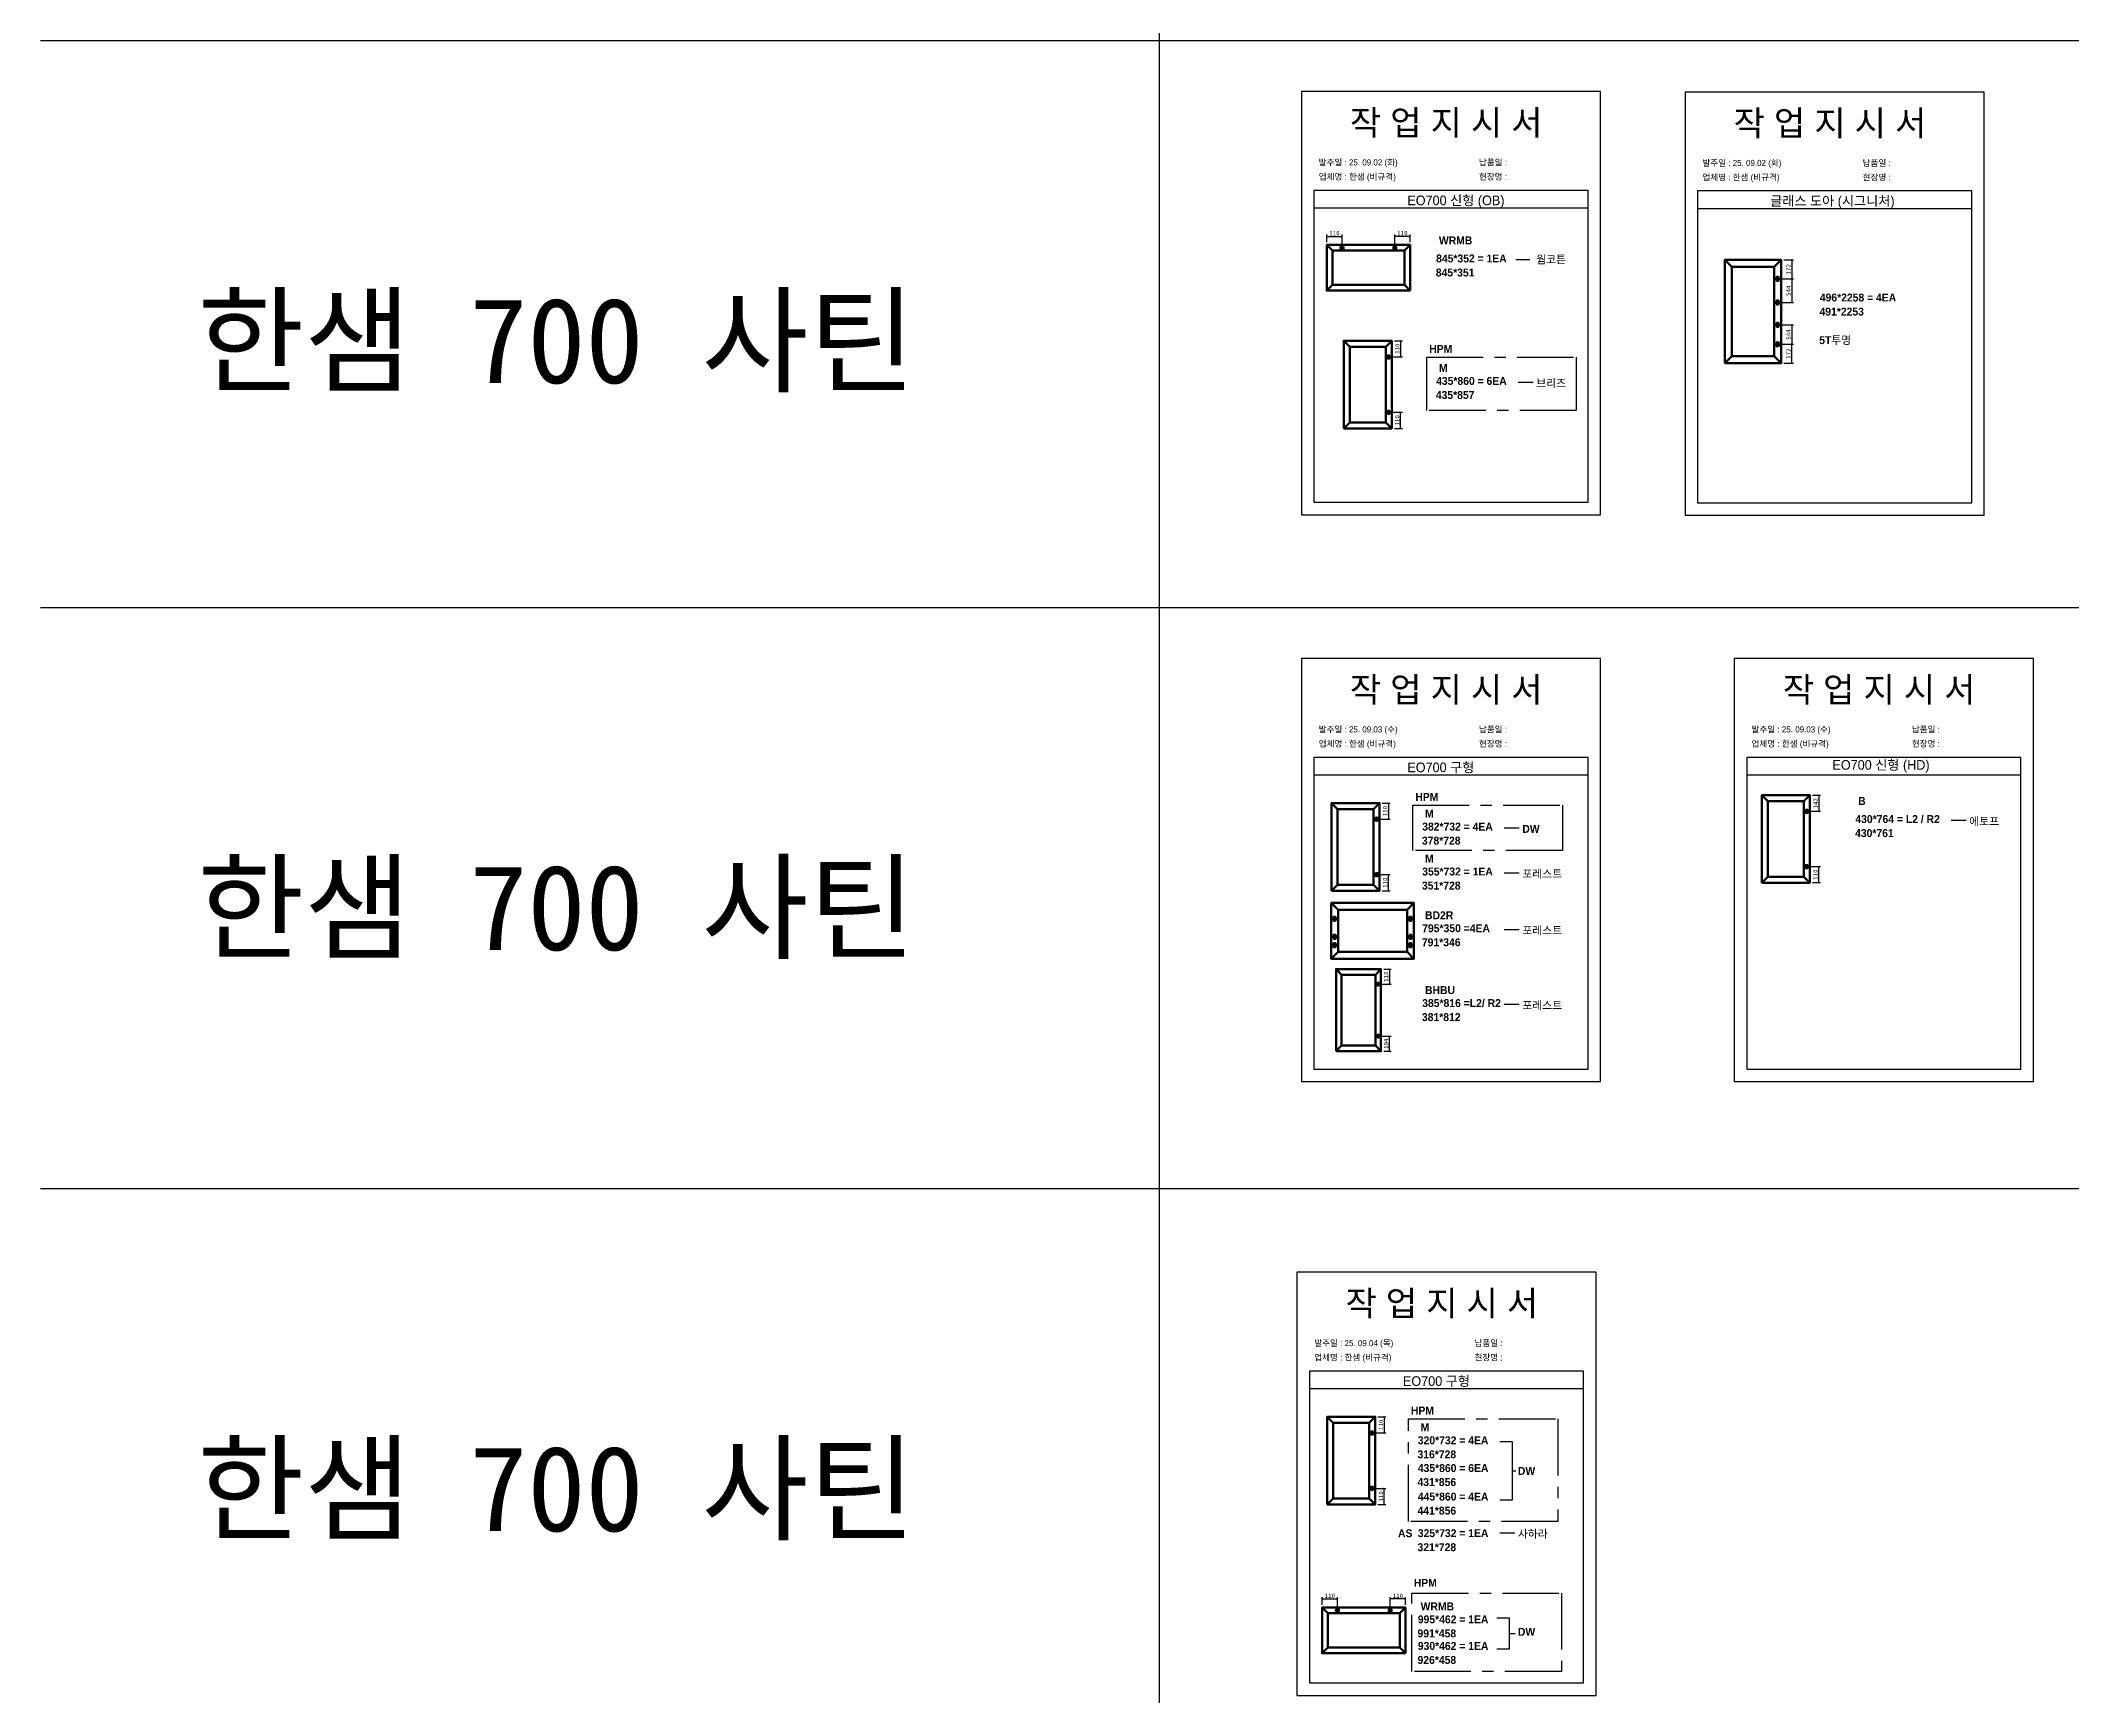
# Model space of a CAD drawing. Header units: millimetres. Extents: x -44117 to 256353, y -2095463 to 65325.
# Drawn here: x 104016 to 115421, y -282749 to -273458 of the extents above; entities that cross this region are included whole.
import ezdxf

# ---------------------------------------------------------------- set-up
doc = ezdxf.new("R2010")
doc.units = ezdxf.units.MM
doc.header["$LTSCALE"] = 10
doc.linetypes.add('CENTER', pattern=[50.8, 31.75, -6.35, 6.35, -6.35])
doc.layers.add('cen', color=1, linetype='CENTER')
doc.layers.add('Layer1', color=7, linetype='Continuous', lineweight=70)
doc.styles.add('MtX_Gulim', font='')
doc.styles.get('MtX_Gulim').set_extended_font_data('Gulim', bold=True)
doc.dimstyles.new('ISO-25', dxfattribs={"dimtxt": 2.5, "dimasz": 2.5, "dimexe": 1, "dimexo": 1, "dimtad": 1, "dimtxsty": 'Standard', "dimblk": 'ARCHTICK', "dimcen": 2.5, "dimadec": 0, "dimazin": 0, "dimtfac": 1, "dimtmove": 0, "dimatfit": 3, "dimfxl": 0, "dimarcsym": 0})

# ---------------------------------------------------------------- blocks, each defined once
blk = doc.blocks.new('_ArchTick')
at = {"color": 0, "linetype": 'ByBlock', "const_width": 0.15}
blk.add_lwpolyline([(-0.5, -0.5), (0.5, 0.5)], dxfattribs=at)
blk = doc.blocks.new('*D3229')
at = {"color": 0, "lineweight": -2}
for p, q in [((111619, -275143), (111664, -275143)), ((111654, -275143), (111654, -275234)), ((111602, -275234), (111664, -275234))]:
    blk.add_line(p, q, dxfattribs=at)
at = {"layer": 'Defpoints', "color": 0}
for p in [(111604, -275143), (111587, -275234), (111654, -275234)]:
    blk.add_point(p, dxfattribs=at)
at = {"color": 0, "lineweight": -2, "xscale": 10, "yscale": 10, "zscale": 10}
for p, rotation in [((111654, -275143), 90), ((111654, -275234), 270)]:
    blk.add_blockref('_ArchTick', p, dxfattribs=dict(at, rotation=rotation))
at = {"color": 0, "insert": (111635, -275188), "char_height": 25, "attachment_point": 5, "rotation": 90}
blk.add_mtext('110', dxfattribs=at)
blk = doc.blocks.new('*D3230')
at = {"color": 0, "lineweight": -2}
for p, q in [((111602, -275545), (111664, -275545)), ((111654, -275635), (111654, -275545)), ((111619, -275635), (111664, -275635))]:
    blk.add_line(p, q, dxfattribs=at)
at = {"layer": 'Defpoints', "color": 0}
for p in [(111587, -275545), (111654, -275545), (111604, -275635)]:
    blk.add_point(p, dxfattribs=at)
at = {"color": 0, "lineweight": -2, "xscale": 10, "yscale": 10, "zscale": 10}
for p, rotation in [((111654, -275545), 90), ((111654, -275635), 270)]:
    blk.add_blockref('_ArchTick', p, dxfattribs=dict(at, rotation=rotation))
at = {"color": 0, "insert": (111635, -275590), "char_height": 25, "attachment_point": 5, "rotation": 90}
blk.add_mtext('110', dxfattribs=at)
blk = doc.blocks.new('*D3231')
at = {"color": 0, "lineweight": -2}
for p, q in [((111239, -274590), (111239, -274547)), ((111239, -274557), (111325, -274557)), ((111325, -274606), (111325, -274547))]:
    blk.add_line(p, q, dxfattribs=at)
at = {"layer": 'Defpoints', "color": 0}
for p in [(111239, -274605), (111325, -274557), (111325, -274621)]:
    blk.add_point(p, dxfattribs=at)
at = {"color": 0, "lineweight": -2, "xscale": 10, "yscale": 10, "zscale": 10, "rotation": 180}
blk.add_blockref('_ArchTick', (111239, -274557), dxfattribs=at)
at = {"color": 0, "lineweight": -2, "xscale": 10, "yscale": 10, "zscale": 10}
blk.add_blockref('_ArchTick', (111325, -274557), dxfattribs=at)
at = {"color": 0, "insert": (111282, -274539), "char_height": 25, "attachment_point": 5}
blk.add_mtext('110', dxfattribs=at)
blk = doc.blocks.new('*D3232')
at = {"color": 0, "lineweight": -2}
for p, q in [((111621, -274606), (111621, -274547)), ((111707, -274557), (111621, -274557)), ((111707, -274590), (111707, -274547))]:
    blk.add_line(p, q, dxfattribs=at)
at = {"layer": 'Defpoints', "color": 0}
for p in [(111621, -274557), (111621, -274621), (111707, -274605)]:
    blk.add_point(p, dxfattribs=at)
at = {"color": 0, "lineweight": -2, "xscale": 10, "yscale": 10, "zscale": 10, "rotation": 180}
blk.add_blockref('_ArchTick', (111621, -274557), dxfattribs=at)
at = {"color": 0, "lineweight": -2, "xscale": 10, "yscale": 10, "zscale": 10}
blk.add_blockref('_ArchTick', (111707, -274557), dxfattribs=at)
at = {"color": 0, "insert": (111664, -274539), "char_height": 25, "attachment_point": 5}
blk.add_mtext('110', dxfattribs=at)
blk = doc.blocks.new('*D3233')
at = {"color": 0, "lineweight": -2}
for p, q in [((113807, -274689), (113861, -274689)), ((113851, -274689), (113851, -274796)), ((113786, -274796), (113861, -274796))]:
    blk.add_line(p, q, dxfattribs=at)
at = {"layer": 'Defpoints', "color": 0}
for p in [(113792, -274689), (113771, -274796), (113851, -274796)]:
    blk.add_point(p, dxfattribs=at)
at = {"color": 0, "lineweight": -2, "xscale": 10, "yscale": 10, "zscale": 10}
for p, rotation in [((113851, -274689), 90), ((113851, -274796), 270)]:
    blk.add_blockref('_ArchTick', p, dxfattribs=dict(at, rotation=rotation))
at = {"color": 0, "insert": (113832, -274742), "char_height": 25, "attachment_point": 5, "rotation": 90}
blk.add_mtext('172', dxfattribs=at)
blk = doc.blocks.new('*D3234')
at = {"color": 0, "lineweight": -2}
for p, q in [((113786, -275163), (113861, -275163)), ((113851, -275269), (113851, -275163)), ((113807, -275269), (113861, -275269))]:
    blk.add_line(p, q, dxfattribs=at)
at = {"layer": 'Defpoints', "color": 0}
for p in [(113771, -275163), (113851, -275163), (113792, -275269)]:
    blk.add_point(p, dxfattribs=at)
at = {"color": 0, "lineweight": -2, "xscale": 10, "yscale": 10, "zscale": 10}
for p, rotation in [((113851, -275163), 90), ((113851, -275269), 270)]:
    blk.add_blockref('_ArchTick', p, dxfattribs=dict(at, rotation=rotation))
at = {"color": 0, "insert": (113832, -275216), "char_height": 25, "attachment_point": 5, "rotation": 90}
blk.add_mtext('172', dxfattribs=at)
blk = doc.blocks.new('*D3235')
at = {"color": 0, "lineweight": -2}
for p, q in [((113786, -274796), (113861, -274796)), ((113851, -274796), (113851, -274928)), ((113786, -274928), (113861, -274928))]:
    blk.add_line(p, q, dxfattribs=at)
at = {"layer": 'Defpoints', "color": 0}
for p in [(113771, -274796), (113771, -274928), (113851, -274928)]:
    blk.add_point(p, dxfattribs=at)
at = {"color": 0, "lineweight": -2, "xscale": 10, "yscale": 10, "zscale": 10}
for p, rotation in [((113851, -274796), 90), ((113851, -274928), 270)]:
    blk.add_blockref('_ArchTick', p, dxfattribs=dict(at, rotation=rotation))
at = {"color": 0, "insert": (113832, -274862), "char_height": 25, "attachment_point": 5, "rotation": 90}
blk.add_mtext('544', dxfattribs=at)
blk = doc.blocks.new('*D3236')
at = {"color": 0, "lineweight": -2}
for p, q in [((113786, -275054), (113861, -275054)), ((113851, -275054), (113851, -275163)), ((113786, -275163), (113861, -275163))]:
    blk.add_line(p, q, dxfattribs=at)
at = {"layer": 'Defpoints', "color": 0}
for p in [(113771, -275054), (113771, -275163), (113851, -275163)]:
    blk.add_point(p, dxfattribs=at)
at = {"color": 0, "lineweight": -2, "xscale": 10, "yscale": 10, "zscale": 10}
for p, rotation in [((113851, -275054), 90), ((113851, -275163), 270)]:
    blk.add_blockref('_ArchTick', p, dxfattribs=dict(at, rotation=rotation))
at = {"color": 0, "insert": (113832, -275108), "char_height": 25, "attachment_point": 5, "rotation": 90}
blk.add_mtext('544', dxfattribs=at)
blk = doc.blocks.new('*D3247')
at = {"color": 0, "lineweight": -2}
for p, q in [((111534, -277829), (111596, -277829)), ((111551, -277739), (111596, -277739)), ((111586, -277739), (111586, -277829))]:
    blk.add_line(p, q, dxfattribs=at)
at = {"layer": 'Defpoints', "color": 0}
for p in [(111519, -277829), (111536, -277739), (111586, -277829)]:
    blk.add_point(p, dxfattribs=at)
at = {"color": 0, "lineweight": -2, "xscale": 10, "yscale": 10, "zscale": 10}
for p, rotation in [((111586, -277739), 90), ((111586, -277829), 270)]:
    blk.add_blockref('_ArchTick', p, dxfattribs=dict(at, rotation=rotation))
at = {"color": 0, "insert": (111567, -277784), "char_height": 25, "attachment_point": 5, "rotation": 90}
blk.add_mtext('110', dxfattribs=at)
blk = doc.blocks.new('*D3248')
at = {"color": 0, "lineweight": -2}
for p, q in [((111534, -278141), (111596, -278141)), ((111586, -278231), (111586, -278141)), ((111551, -278231), (111596, -278231))]:
    blk.add_line(p, q, dxfattribs=at)
at = {"layer": 'Defpoints', "color": 0}
for p in [(111519, -278141), (111586, -278141), (111536, -278231)]:
    blk.add_point(p, dxfattribs=at)
at = {"color": 0, "lineweight": -2, "xscale": 10, "yscale": 10, "zscale": 10}
for p, rotation in [((111586, -278141), 90), ((111586, -278231), 270)]:
    blk.add_blockref('_ArchTick', p, dxfattribs=dict(at, rotation=rotation))
at = {"color": 0, "insert": (111567, -278186), "char_height": 25, "attachment_point": 5, "rotation": 90}
blk.add_mtext('110', dxfattribs=at)
blk = doc.blocks.new('*D3249')
at = {"color": 0, "lineweight": -2}
for p, q in [((113967, -277695), (114012, -277695)), ((114002, -277695), (114002, -277785)), ((113950, -277785), (114012, -277785))]:
    blk.add_line(p, q, dxfattribs=at)
at = {"layer": 'Defpoints', "color": 0}
for p in [(113952, -277695), (113935, -277785), (114002, -277785)]:
    blk.add_point(p, dxfattribs=at)
at = {"color": 0, "lineweight": -2, "xscale": 10, "yscale": 10, "zscale": 10}
for p, rotation in [((114002, -277695), 90), ((114002, -277785), 270)]:
    blk.add_blockref('_ArchTick', p, dxfattribs=dict(at, rotation=rotation))
at = {"color": 0, "insert": (113984, -277740), "char_height": 25, "attachment_point": 5, "rotation": 90}
blk.add_mtext('142', dxfattribs=at)
blk = doc.blocks.new('*D3250')
at = {"color": 0, "lineweight": -2}
for p, q in [((113950, -278096), (114012, -278096)), ((114002, -278186), (114002, -278096)), ((113967, -278186), (114012, -278186))]:
    blk.add_line(p, q, dxfattribs=at)
at = {"layer": 'Defpoints', "color": 0}
for p in [(113935, -278096), (114002, -278096), (113952, -278186)]:
    blk.add_point(p, dxfattribs=at)
at = {"color": 0, "lineweight": -2, "xscale": 10, "yscale": 10, "zscale": 10}
for p, rotation in [((114002, -278096), 90), ((114002, -278186), 270)]:
    blk.add_blockref('_ArchTick', p, dxfattribs=dict(at, rotation=rotation))
at = {"color": 0, "insert": (113984, -278141), "char_height": 25, "attachment_point": 5, "rotation": 90}
blk.add_mtext('110', dxfattribs=at)
blk = doc.blocks.new('*D3259')
at = {"color": 0, "lineweight": -2}
for p, q in [((111559, -278672), (111601, -278672)), ((111591, -278672), (111591, -278756)), ((111543, -278756), (111601, -278756))]:
    blk.add_line(p, q, dxfattribs=at)
at = {"layer": 'Defpoints', "color": 0}
for p in [(111544, -278672), (111528, -278756), (111591, -278756)]:
    blk.add_point(p, dxfattribs=at)
at = {"color": 0, "lineweight": -2, "xscale": 10, "yscale": 10, "zscale": 10}
for p, rotation in [((111591, -278672), 90), ((111591, -278756), 270)]:
    blk.add_blockref('_ArchTick', p, dxfattribs=dict(at, rotation=rotation))
at = {"color": 0, "insert": (111572, -278714), "char_height": 25, "attachment_point": 5, "rotation": 90}
blk.add_mtext('110', dxfattribs=at)
blk = doc.blocks.new('*D3260')
at = {"color": 0, "lineweight": -2}
for p, q in [((111543, -279048), (111601, -279048)), ((111591, -279133), (111591, -279048)), ((111559, -279133), (111601, -279133))]:
    blk.add_line(p, q, dxfattribs=at)
at = {"layer": 'Defpoints', "color": 0}
for p in [(111528, -279048), (111591, -279048), (111544, -279133)]:
    blk.add_point(p, dxfattribs=at)
at = {"color": 0, "lineweight": -2, "xscale": 10, "yscale": 10, "zscale": 10}
for p, rotation in [((111591, -279048), 90), ((111591, -279133), 270)]:
    blk.add_blockref('_ArchTick', p, dxfattribs=dict(at, rotation=rotation))
at = {"color": 0, "insert": (111572, -279090), "char_height": 25, "attachment_point": 5, "rotation": 90}
blk.add_mtext('194', dxfattribs=at)
blk = doc.blocks.new('*D3261')
at = {"color": 0, "lineweight": -2}
for p, q in [((111526, -281185), (111571, -281185)), ((111561, -281185), (111561, -281275)), ((111509, -281275), (111571, -281275))]:
    blk.add_line(p, q, dxfattribs=at)
at = {"layer": 'Defpoints', "color": 0}
for p in [(111511, -281185), (111494, -281275), (111561, -281275)]:
    blk.add_point(p, dxfattribs=at)
at = {"color": 0, "lineweight": -2, "xscale": 10, "yscale": 10, "zscale": 10}
for p, rotation in [((111561, -281185), 90), ((111561, -281275), 270)]:
    blk.add_blockref('_ArchTick', p, dxfattribs=dict(at, rotation=rotation))
at = {"color": 0, "insert": (111543, -281230), "char_height": 25, "attachment_point": 5, "rotation": 90}
blk.add_mtext('110', dxfattribs=at)
blk = doc.blocks.new('*D3262')
at = {"color": 0, "lineweight": -2}
for p, q in [((111509, -281587), (111571, -281587)), ((111561, -281677), (111561, -281587)), ((111526, -281677), (111571, -281677))]:
    blk.add_line(p, q, dxfattribs=at)
at = {"layer": 'Defpoints', "color": 0}
for p in [(111494, -281587), (111561, -281587), (111511, -281677)]:
    blk.add_point(p, dxfattribs=at)
at = {"color": 0, "lineweight": -2, "xscale": 10, "yscale": 10, "zscale": 10}
for p, rotation in [((111561, -281587), 90), ((111561, -281677), 270)]:
    blk.add_blockref('_ArchTick', p, dxfattribs=dict(at, rotation=rotation))
at = {"color": 0, "insert": (111543, -281632), "char_height": 25, "attachment_point": 5, "rotation": 90}
blk.add_mtext('110', dxfattribs=at)
blk = doc.blocks.new('*D3263')
at = {"color": 0, "lineweight": -2}
for p, q in [((111213, -282241), (111213, -282198)), ((111213, -282208), (111299, -282208)), ((111299, -282258), (111299, -282198))]:
    blk.add_line(p, q, dxfattribs=at)
at = {"layer": 'Defpoints', "color": 0}
for p in [(111213, -282256), (111299, -282208), (111299, -282273)]:
    blk.add_point(p, dxfattribs=at)
at = {"color": 0, "lineweight": -2, "xscale": 10, "yscale": 10, "zscale": 10, "rotation": 180}
blk.add_blockref('_ArchTick', (111213, -282208), dxfattribs=at)
at = {"color": 0, "lineweight": -2, "xscale": 10, "yscale": 10, "zscale": 10}
blk.add_blockref('_ArchTick', (111299, -282208), dxfattribs=at)
at = {"color": 0, "insert": (111256, -282190), "char_height": 25, "attachment_point": 5}
blk.add_mtext('110', dxfattribs=at)
blk = doc.blocks.new('*D3264')
at = {"color": 0, "lineweight": -2}
for p, q in [((111595, -282258), (111595, -282198)), ((111681, -282208), (111595, -282208)), ((111681, -282241), (111681, -282198))]:
    blk.add_line(p, q, dxfattribs=at)
at = {"layer": 'Defpoints', "color": 0}
for p in [(111595, -282208), (111595, -282273), (111681, -282256)]:
    blk.add_point(p, dxfattribs=at)
at = {"color": 0, "lineweight": -2, "xscale": 10, "yscale": 10, "zscale": 10, "rotation": 180}
blk.add_blockref('_ArchTick', (111595, -282208), dxfattribs=at)
at = {"color": 0, "lineweight": -2, "xscale": 10, "yscale": 10, "zscale": 10}
blk.add_blockref('_ArchTick', (111681, -282208), dxfattribs=at)
at = {"color": 0, "insert": (111638, -282190), "char_height": 25, "attachment_point": 5}
blk.add_mtext('110', dxfattribs=at)

msp = doc.modelspace()

# ---------------------------------------------------------------- linework, layer by layer
at = {"color": 1}
for p, q in [((104015.69829, -273458.03054), (196284.84516, -273458.03054)), ((104015.69829, -273458.03054), (196284.84516, -273458.03054)), ((104015.69829, -276641.57724), (196284.84516, -276641.57724)), ((104015.69829, -276641.57724), (196284.84516, -276641.57724)), ((104015.69829, -279904.13819), (196284.84516, -279904.13819)), ((104015.69829, -279904.13819), (196284.84516, -279904.13819))]:
    msp.add_line(p, q, dxfattribs=at)
for p, q in [((112706.33493, -274298.98574), (111166.33493, -274298.98574)), ((112706.33493, -274398.98574), (111166.33493, -274398.98574)), ((114861.41338, -274301.96664), (113321.41338, -274301.96664)), ((114861.41338, -274401.96664), (113321.41338, -274401.96664)), ((112378.81777, -274689.71441), (112300.52326, -274689.71441)), ((112313.60847, -275375.49633), (112398.23327, -275375.49633)), ((112706.33493, -277482.53243), (111166.33493, -277482.53243)), ((115137.54242, -277482.53243), (113597.54242, -277482.53243)), ((112706.33493, -277582.53243), (111166.33493, -277582.53243)), ((115137.54242, -277582.53243), (113597.54242, -277582.53243)), ((114745.52804, -277835.53312), (114830.15283, -277835.53312)), ((112235.63729, -277877.65399), (112320.26208, -277877.65399)), ((112235.63729, -278130.08052), (112320.26208, -278130.08052)), ((112235.63729, -278448.33901), (112320.26208, -278448.33901)), ((112235.63729, -278868.63457), (112320.26208, -278868.63457)), ((112681.56958, -280928.45636), (111141.56958, -280928.45636)), ((112681.56958, -281028.45636), (111141.56958, -281028.45636)), ((112279.49876, -281488.03455), (112300.80505, -281488.03455)), ((112210.87194, -281836.72299), (112295.49673, -281836.72299)), ((112264.21206, -282401.70992), (112296.73218, -282401.70992))]:
    msp.add_line(p, q)
for p in [(110300.49669, 21924.9366), (110300.49669, 14161.07811), (110300.49669, 18584.38997), (110300.49669, 10820.53148), (110300.49669, 18627.87121), (110300.49669, 10864.01272), (110300.49669, 15287.32457), (110300.49669, 7523.46608), (110300.49669, 3746.75115), (110300.49669, 21924.9366), (110300.49669, 14161.07811), (110300.49669, 18584.38997), (110300.49669, 10820.53148), (110300.49669, 18627.87121), (110300.49669, 10864.01272), (110300.49669, 15287.32457), (110300.49669, 7523.46608), (110300.49669, 3746.75115), (110300.49669, 21924.9366), (110300.49669, 14161.07811), (110300.49669, 18584.38997), (110300.49669, 10820.53148), (110300.49669, 18627.87121), (110300.49669, 10864.01272), (110300.49669, 15287.32457), (110300.49669, 7523.46608), (110300.49669, 3746.75115), (110300.49669, 21924.9366), (110300.49669, 14161.07811), (110300.49669, 18584.38997), (110300.49669, 10820.53148), (110300.49669, 18627.87121), (110300.49669, 10864.01272), (110300.49669, 15287.32457), (110300.49669, 7523.46608), (110300.49669, 3746.75115), (110300.49669, 21924.9366), (110300.49669, 14161.07811), (110300.49669, 18584.38997), (110300.49669, 10820.53148), (110300.49669, 18627.87121), (110300.49669, 10864.01272), (110300.49669, 15287.32457), (110300.49669, 7523.46608), (110300.49669, 3746.75115), (110300.49669, 21924.9366), (110300.49669, 14161.07811), (110300.49669, 18584.38997), (110300.49669, 10820.53148), (110300.49669, 18627.87121), (110300.49669, 10864.01272), (110300.49669, 15287.32457), (110300.49669, 7523.46608), (110300.49669, 3746.75115), (110300.49669, 21924.9366), (110300.49669, 14161.07811), (110300.49669, 18584.38997), (110300.49669, 10820.53148), (110300.49669, 18627.87121), (110300.49669, 10864.01272), (110300.49669, 15287.32457), (110300.49669, 7523.46608), (110300.49669, 3746.75115), (110300.49669, 21924.9366), (110300.49669, 14161.07811), (110300.49669, 18584.38997), (110300.49669, 10820.53148), (110300.49669, 18627.87121), (110300.49669, 10864.01272), (110300.49669, 15287.32457), (110300.49669, 7523.46608), (110300.49669, 3746.75115), (110300.49669, 21924.9366), (110300.49669, 14161.07811), (110300.49669, 18584.38997), (110300.49669, 10820.53148), (110300.49669, 18627.87121), (110300.49669, 10864.01272), (110300.49669, 15287.32457), (110300.49669, 7523.46608), (110300.49669, 3746.75115), (110300.49669, 21924.9366), (110300.49669, 14161.07811), (110300.49669, 18584.38997), (110300.49669, 10820.53148), (110300.49669, 18627.87121), (110300.49669, 10864.01272), (110300.49669, 15287.32457), (110300.49669, 7523.46608), (110300.49669, 3746.75115), (110300.49669, 12702.87182), (110300.49669, 4939.01333), (110300.49669, 9362.32519), (110300.49669, 1598.4667), (110300.49669, 9405.80642), (110300.49669, 1641.94794), (110300.49669, 6065.25979), (110300.49669, -1698.5987), (110300.49669, -5475.31363), (110300.49669, 12702.87182), (110300.49669, 4939.01333), (110300.49669, 9362.32519), (110300.49669, 1598.4667), (110300.49669, 9405.80642), (110300.49669, 1641.94794), (110300.49669, 6065.25979), (110300.49669, -1698.5987), (110300.49669, -5475.31363), (110300.49669, 12702.87182), (110300.49669, 4939.01333), (110300.49669, 9362.32519), (110300.49669, 1598.4667), (110300.49669, 9405.80642), (110300.49669, 1641.94794), (110300.49669, 6065.25979), (110300.49669, -1698.5987), (110300.49669, -5475.31363), (110300.49669, 12702.87182), (110300.49669, 4939.01333), (110300.49669, 9362.32519), (110300.49669, 1598.4667), (110300.49669, 9405.80642), (110300.49669, 1641.94794), (110300.49669, 6065.25979), (110300.49669, -1698.5987), (110300.49669, -5475.31363), (110300.49669, 12702.87182), (110300.49669, 4939.01333), (110300.49669, 9362.32519), (110300.49669, 1598.4667), (110300.49669, 9405.80642), (110300.49669, 1641.94794), (110300.49669, 6065.25979), (110300.49669, -1698.5987), (110300.49669, -5475.31363)]:
    msp.add_xline(p, (0, 1), dxfattribs=at)
for points in [[(111096.33493, -276119.81602), (112776.33493, -276119.81602), (112776.33493, -273743.81602), (111096.33493, -273743.81602)], [(113251.41338, -276122.79692), (114931.41338, -276122.79692), (114931.41338, -273746.79692), (113251.41338, -273746.79692)], [(111096.33493, -279303.36271), (112776.33493, -279303.36271), (112776.33493, -276927.36271), (111096.33493, -276927.36271)], [(113527.54242, -279303.36271), (115207.54242, -279303.36271), (115207.54242, -276927.36271), (113527.54242, -276927.36271)], [(111071.56958, -282749.28664), (112751.56958, -282749.28664), (112751.56958, -280373.28664), (111071.56958, -280373.28664)]]:
    msp.add_lwpolyline(points, close=True)
for points in [[(111166.33493, -274298.98574), (111166.33493, -276049.81602), (112706.33493, -276049.81602), (112706.33493, -274298.98574)], [(113321.41338, -274301.96664), (113321.41338, -276052.79692), (114861.41338, -276052.79692), (114861.41338, -274301.96664)], [(111166.33493, -277482.53243), (111166.33493, -279233.36271), (112706.33493, -279233.36271), (112706.33493, -277482.53243)], [(113597.54242, -277482.53243), (113597.54242, -279233.36271), (115137.54242, -279233.36271), (115137.54242, -277482.53243)], [(111141.56958, -280928.45636), (111141.56958, -282679.28664), (112681.56958, -282679.28664), (112681.56958, -280928.45636)], [(112210.87194, -281323.57791), (112279.49876, -281323.57791), (112279.49876, -281652.4912), (112210.87194, -281652.4912)], [(112194.68629, -282314.24201), (112264.21206, -282314.24201), (112264.21206, -282489.17783), (112194.68629, -282489.17783)]]:
    msp.add_lwpolyline(points)
at = {"layer": 'cen'}
for points in [[(111800.26713, -275235.96188), (112640.15364, -275235.96188), (112640.15364, -275534.90454), (111800.26713, -275534.90454)], [(111722.29595, -277751.40562), (112562.18245, -277751.40562), (112562.18245, -278004.57217), (111722.29595, -278004.57217)], [(111697.5306, -281197.32954), (112537.4171, -281197.32954), (112537.4171, -281772.50166), (111697.5306, -281772.50166)], [(111717.30886, -282174.80807), (112557.19536, -282174.80807), (112557.19536, -282614.39039), (111717.30886, -282614.39039)]]:
    msp.add_lwpolyline(points, close=True, dxfattribs=at)
at = {"layer": 'Layer1'}
for p, q in [((111270.77132, -274637.1745), (111238.70799, -274605.11117)), ((111311.25075, -274621.48621), (111337.90572, -274621.48621)), ((111634.70275, -274621.48621), (111608.04778, -274621.48621)), ((111707.24551, -274605.11117), (111675.18218, -274637.1745)), ((111675.18218, -274637.1745), (111707.24551, -274605.11117)), ((113513.77286, -274728.97617), (113474.08295, -274689.28626)), ((113751.91234, -274728.97617), (113791.60225, -274689.28626)), ((111270.77132, -274829.55444), (111238.70799, -274861.61777)), ((111707.24551, -274861.61777), (111675.18218, -274829.55444)), ((113771.33224, -274779.08405), (113771.33224, -274812.07917)), ((113771.33224, -274911.90961), (113771.33224, -274944.90472)), ((113771.33224, -275037.38987), (113771.33224, -275070.38499)), ((111368.13561, -275177.07625), (111334.47997, -275143.42062)), ((111570.06942, -275177.07625), (111603.72506, -275143.42062)), ((113771.33224, -275179.4724), (113771.33224, -275146.47728)), ((111586.53681, -275219.56596), (111586.53681, -275247.54465)), ((113474.08295, -275269.2702), (113513.77286, -275229.58028)), ((113791.60225, -275269.2702), (113751.91234, -275229.58028)), ((113751.91234, -275229.58028), (113791.60225, -275269.2702)), ((111586.53681, -275559.08106), (111586.53681, -275531.10237)), ((111334.47997, -275635.2264), (111368.13561, -275601.57077)), ((111603.72506, -275635.2264), (111570.06942, -275601.57077)), ((111570.06942, -275601.57077), (111603.72506, -275635.2264)), ((113716.47506, -277728.22725), (113682.81943, -277694.57162)), ((113918.40888, -277728.22725), (113952.06452, -277694.57162)), ((111300.22522, -277773.00638), (111266.56958, -277739.35074)), ((111502.15904, -277773.00638), (111535.81467, -277739.35074)), ((111518.62642, -277815.49608), (111518.62642, -277843.47477)), ((113934.87627, -277770.71696), (113934.87627, -277798.69565)), ((111518.62642, -278155.01118), (111518.62642, -278127.03249)), ((113682.81943, -278186.3774), (113716.47506, -278152.72176)), ((113952.06452, -278186.3774), (113918.40888, -278152.72176)), ((113918.40888, -278152.72176), (113952.06452, -278186.3774)), ((113934.87627, -278110.23206), (113934.87627, -278082.25337)), ((111266.56958, -278231.15652), (111300.22522, -278197.50089)), ((111535.81467, -278231.15652), (111502.15904, -278197.50089)), ((111502.15904, -278197.50089), (111535.81467, -278231.15652)), ((111263.13751, -278299.64223), (111302.37993, -278338.88466)), ((111282.62249, -278372.92514), (111282.62249, -278405.54825)), ((111689.81829, -278338.88466), (111729.06071, -278299.64223)), ((111708.72714, -278372.92514), (111708.72714, -278405.54825)), ((111282.62249, -278520.66997), (111282.62249, -278553.29308)), ((111283.1578, -278474.09823), (111283.1578, -278506.72134)), ((111708.72714, -278520.66997), (111708.72714, -278553.29308)), ((111709.26245, -278474.09823), (111709.26245, -278506.72134)), ((111263.13751, -278613.58165), (111302.37993, -278574.33923)), ((111302.37993, -278574.33923), (111263.13751, -278613.58165)), ((111689.81829, -278574.33923), (111729.06071, -278613.58165)), ((111322.80675, -278703.14736), (111291.25092, -278671.59153)), ((111512.14176, -278703.14736), (111543.6976, -278671.59153)), ((111527.58174, -278742.9861), (111527.58174, -278769.21918)), ((111527.58174, -279061.31859), (111527.58174, -279035.08552)), ((111291.25092, -279132.71317), (111322.80675, -279101.15733)), ((111543.6976, -279132.71317), (111512.14176, -279101.15733)), ((111512.14176, -279101.15733), (111543.6976, -279132.71317)), ((111275.45987, -281218.9303), (111241.80423, -281185.27466)), ((111477.39369, -281218.9303), (111511.04933, -281185.27466)), ((111493.86108, -281261.42001), (111493.86108, -281289.39869)), ((111493.86108, -281600.9351), (111493.86108, -281572.95642)), ((111241.80423, -281677.08045), (111275.45987, -281643.42481)), ((111511.04933, -281677.08045), (111477.39369, -281643.42481)), ((111477.39369, -281643.42481), (111511.04933, -281677.08045)), ((111244.85225, -282288.34479), (111212.78893, -282256.28146)), ((111285.33169, -282272.6565), (111311.98665, -282272.6565)), ((111608.78368, -282272.6565), (111582.12872, -282272.6565)), ((111681.32644, -282256.28146), (111649.26312, -282288.34479)), ((111649.26312, -282288.34479), (111681.32644, -282256.28146)), ((111244.85225, -282480.72473), (111212.78893, -282512.78806)), ((111681.32644, -282512.78806), (111649.26312, -282480.72473))]:
    msp.add_line(p, q, dxfattribs=at)
for points in [[(111707.24551, -274861.61777), (111707.24551, -274605.11117), (111238.70799, -274605.11117), (111238.70799, -274861.61777)], [(111675.18218, -274829.55444), (111675.18218, -274637.1745), (111270.77132, -274637.1745), (111270.77132, -274829.55444)], [(111324.57823, -274608.15873), (111324.57823, -274634.81369)], [(111621.37526, -274608.15873), (111621.37526, -274634.81369)], [(113474.08295, -275269.2702), (113791.60225, -275269.2702), (113791.60225, -274689.28626), (113474.08295, -274689.28626)], [(113513.77286, -275229.58028), (113751.91234, -275229.58028), (113751.91234, -274728.97617), (113513.77286, -274728.97617)], [(113787.8298, -274795.58161), (113754.83468, -274795.58161)], [(113787.8298, -274928.40716), (113754.83468, -274928.40716)], [(113787.8298, -275053.88743), (113754.83468, -275053.88743)], [(111334.47997, -275635.2264), (111603.72506, -275635.2264), (111603.72506, -275143.42062), (111334.47997, -275143.42062)], [(111368.13561, -275601.57077), (111570.06942, -275601.57077), (111570.06942, -275177.07625), (111368.13561, -275177.07625)], [(113787.8298, -275162.97484), (113754.83468, -275162.97484)], [(111600.52616, -275233.55531), (111572.54747, -275233.55531)], [(111600.52616, -275545.09172), (111572.54747, -275545.09172)], [(113682.81943, -278186.3774), (113952.06452, -278186.3774), (113952.06452, -277694.57162), (113682.81943, -277694.57162)], [(111266.56958, -278231.15652), (111535.81467, -278231.15652), (111535.81467, -277739.35074), (111266.56958, -277739.35074)], [(111300.22522, -278197.50089), (111502.15904, -278197.50089), (111502.15904, -277773.00638), (111300.22522, -277773.00638)], [(111532.61577, -277829.48543), (111504.63708, -277829.48543)], [(113716.47506, -278152.72176), (113918.40888, -278152.72176), (113918.40888, -277728.22725), (113716.47506, -277728.22725)], [(113948.86561, -277784.7063), (113920.88693, -277784.7063)], [(111532.61577, -278141.02184), (111504.63708, -278141.02184)], [(113948.86561, -278096.24271), (113920.88693, -278096.24271)], [(111263.13751, -278299.64223), (111263.13751, -278613.58165), (111729.06071, -278613.58165), (111729.06071, -278299.64223)], [(111298.93405, -278389.2367), (111266.31093, -278389.2367)], [(111302.37993, -278338.88466), (111302.37993, -278574.33923), (111689.81829, -278574.33923), (111689.81829, -278338.88466)], [(111725.0387, -278389.2367), (111692.41559, -278389.2367)], [(111299.46935, -278490.40979), (111266.84624, -278490.40979)], [(111725.57401, -278490.40979), (111692.95089, -278490.40979)], [(111298.93405, -278536.98153), (111266.31093, -278536.98153)], [(111725.0387, -278536.98153), (111692.41559, -278536.98153)], [(111291.25092, -279132.71317), (111543.6976, -279132.71317), (111543.6976, -278671.59153), (111291.25092, -278671.59153)], [(111322.80675, -279101.15733), (111512.14176, -279101.15733), (111512.14176, -278703.14736), (111322.80675, -278703.14736)], [(111540.69828, -278756.10264), (111514.4652, -278756.10264)], [(111540.69828, -279048.20205), (111514.4652, -279048.20205)], [(111241.80423, -281677.08045), (111511.04933, -281677.08045), (111511.04933, -281185.27466), (111241.80423, -281185.27466)], [(111275.45987, -281643.42481), (111477.39369, -281643.42481), (111477.39369, -281218.9303), (111275.45987, -281218.9303)], [(111507.85042, -281275.40935), (111479.87173, -281275.40935)], [(111507.85042, -281586.94576), (111479.87173, -281586.94576)], [(111681.32644, -282512.78806), (111681.32644, -282256.28146), (111212.78893, -282256.28146), (111212.78893, -282512.78806)], [(111298.65917, -282259.32902), (111298.65917, -282285.98398)], [(111595.4562, -282259.32902), (111595.4562, -282285.98398)], [(111649.26312, -282480.72473), (111649.26312, -282288.34479), (111244.85225, -282288.34479), (111244.85225, -282480.72473)]]:
    msp.add_lwpolyline(points, close=True, dxfattribs=at)
for centre, radius in [((111324.57823, -274621.48621), 8.88499), ((111621.37526, -274621.48621), 8.88499), ((113771.33224, -274795.58161), 10.99837), ((113771.33224, -274928.40716), 10.99837), ((113771.33224, -275053.88743), 10.99837), ((113771.33224, -275162.97484), 10.99837), ((111586.53681, -275233.55531), 9.32623), ((111586.53681, -275545.09172), 9.32623), ((111518.62642, -277829.48543), 9.32623), ((113934.87627, -277784.7063), 9.32623), ((111518.62642, -278141.02184), 9.32623), ((113934.87627, -278096.24271), 9.32623), ((111282.62249, -278389.2367), 10.87437), ((111708.72714, -278389.2367), 10.87437), ((111283.1578, -278490.40979), 10.87437), ((111709.26245, -278490.40979), 10.87437), ((111282.62249, -278536.98153), 10.87437), ((111708.72714, -278536.98153), 10.87437), ((111527.58174, -278756.10264), 8.74436), ((111527.58174, -279048.20205), 8.74436), ((111493.86108, -281275.40935), 9.32623), ((111493.86108, -281586.94576), 9.32623), ((111298.65917, -282272.6565), 8.88499), ((111595.4562, -282272.6565), 8.88499)]:
    msp.add_circle(centre, radius, dxfattribs=at)

# ---------------------------------------------------------------- texts
at = {"linetype": 'Continuous', "style": 'MtX_Gulim'}
for s, height, p in [('WRMB', 44.508282, (111869.03389, -274601.97178)), ('845*352 = 1EA', 44.508282, (111853.23027, -274703.42935)), ('웜코튼', 44.508282, (112415.54288, -274709.35492)), ('496*2258 = 4EA', 44.508282, (114008.30872, -274922.78779)), ('5T투명', 44.508282, (114004.81737, -275162.10573)), ('M', 44.50828, (111869.03389, -275318.42685)), ('435*860 = 6EA', 44.508282, (111853.23027, -275391.15419)), ('브리즈', 44.508282, (112415.54288, -275404.07099)), ('B', 44.50828, (114223.85682, -277749.73341)), ('M', 44.50828, (111791.06271, -277820.58451)), ('430*764 = L2 / R2', 44.508282, (114208.05319, -277851.19098)), ('에토프', 44.508282, (114847.46245, -277864.10778)), ('382*732 = 4EA', 44.508282, (111775.25908, -277893.31185)), ('DW', 44.508282, (112337.5717, -277906.22865)), ('M', 44.50828, (111791.06271, -278073.01104)), ('355*732 = 1EA', 44.508282, (111775.25908, -278145.73839)), ('포레스트', 44.508282, (112337.5717, -278158.65519)), ('BD2R', 44.508282, (111791.06271, -278391.26953)), ('795*350 =4EA', 44.508282, (111775.25908, -278463.99688)), ('포레스트', 44.508282, (112337.5717, -278476.91368)), ('385*816 =L2/ R2', 44.508282, (111775.25908, -278884.29244)), ('BHBU', 44.508282, (111791.06271, -278811.56509)), ('포레스트', 44.508282, (112337.5717, -278897.20924)), ('M', 44.50828, (111766.29736, -281266.50843)), ('320*732 = 4EA', 44.508282, (111750.49373, -281339.23577)), ('435*860 = 6EA', 44.508282, (111750.49373, -281495.10808)), ('DW', 44.508282, (112312.80635, -281511.38903)), ('445*860 = 4EA', 44.508282, (111750.49373, -281655.46591)), ('325*732 = 1EA', 44.508282, (111750.49373, -281860.67909)), ('사하라', 44.508282, (112312.80635, -281865.29765)), ('WRMB', 44.508282, (111766.29736, -282271.89483)), ('995*462 = 1EA', 44.508282, (111750.49373, -282344.62217)), ('DW', 44.508282, (112312.80635, -282414.72953)), ('930*462 = 1EA', 44.508282, (111750.49373, -282493.76617))]:
    msp.add_text(s, height=height, dxfattribs=at).set_placement(p)
at = {"color": 242, "linetype": 'Continuous', "true_color": 0xcd2027, "style": 'MtX_Gulim'}
for s, p in [('845*351', (111851.57339, -274782.31059)), ('491*2253', (114006.65184, -275001.66903)), ('HPM', (111814.5025, -275211.11768)), ('435*857', (111851.57339, -275470.03544)), ('HPM', (111736.53131, -277726.56142)), ('378*728', (111773.6022, -277972.1931)), ('430*761', (114206.39631, -277930.07223)), ('351*728', (111773.6022, -278224.61963)), ('791*346', (111773.6022, -278542.87812)), ('381*812', (111773.6022, -278963.17368)), ('HPM', (111711.76596, -281172.48534)), ('316*728', (111748.83686, -281418.11702)), ('431*856', (111748.83686, -281573.98932)), ('441*856', (111748.83686, -281734.34716)), ('AS', (111639.32337, -281861.09374)), ('321*728', (111748.83686, -281939.56033)), ('HPM', (111728.07414, -282139.65829)), ('991*458', (111748.83686, -282423.50341)), ('926*458', (111748.83686, -282572.64742))]:
    msp.add_text(s, height=44.508282, dxfattribs=at).set_placement(p)
at = {"attachment_point": 1}
for s, width, gutter_width, heights, insert, char_height in [('{\\fGulim|b0|i0|c129|p50;작 업 지 시 서}', 3307.3198183, 12.5, [-155.84554], (111369.14153, -273847.97853), 140), ('{\\fGulim|b0|i0|c129|p50;작 업 지 시 서}', 3307.3198183, 12.5, [-155.84554], (113524.21998, -273850.95943), 140), ('{\\fGulim|b0|i0|c129|p50;발주일 : 25. 09.02 (화)}', 3307.3198183, 12.5, [34.50412], (111193.93218, -274124.69895), 34.3), ('{\\fGulim|b0|i0|c129|p50;납품일 :}', 3307.3198183, 12.5, [37.67976], (112093.91016, -274124.69895), 34.3), ('{\\fGulim|b0|i0|c129|p50;발주일 : 25. 09.02 (화)}', 3307.3198183, 12.5, [34.50412], (113349.01063, -274127.67985), 34.3), ('{\\fGulim|b0|i0|c129|p50;납품일 :}', 3307.3198183, 12.5, [37.67976], (114248.98861, -274127.67985), 34.3), ('{\\fGulim|b0|i0|c129|p50;업체명 : 한샘 (비규격)}', 3307.3198183, 12.5, [36.11279], (111193.93218, -274205.35513), 34.3), ('{\\fGulim|b0|i0|c129|p50;현장명 : }', 3307.3198183, 12.5, [-38.2735], (112093.91016, -274205.35513), 34.3), ('{\\fGulim|b0|i0|c129|p50;업체명 : 한샘 (비규격)}', 3307.3198183, 12.5, [36.11279], (113349.01063, -274208.33603), 34.3), ('{\\fGulim|b0|i0|c129|p50;현장명 : }', 3307.3198183, 12.5, [-38.2735], (114248.98861, -274208.33603), 34.3), ('{\\fGulim|b0|i0|c129|p50;EO700 신형 (OB)}', 5224.9748335, 19.74777, [57.05176], (111691.64577, -274328.02502), 54.1878762), ('{\\fGulim|b0|i0|c129|p50;글래스 도아 (시그니처)}', 5224.9748335, 19.74777, [57.05176], (113729.59588, -274331.00592), 54.1878762), ('{\\f굴림|b0|i0|c129|p50;한샘} 700 {\\f굴림|b0|i0|c129|p50;사틴}', 5072.1082947, 2395.6482, [-533.35869], (104895.62473, -274901.85046), 479.1296392), ('{\\fGulim|b0|i0|c129|p50;작 업 지 시 서}', 3307.3198183, 12.5, [-155.84554], (111369.14153, -277031.52522), 140), ('{\\fGulim|b0|i0|c129|p50;작 업 지 시 서}', 3307.3198183, 12.5, [-155.84554], (113800.34902, -277031.52522), 140), ('{\\fGulim|b0|i0|c129|p50;발주일 : 25. 09.03 (수)}', 3307.3198183, 12.5, [34.50412], (111193.93218, -277308.24564), 34.3), ('{\\fGulim|b0|i0|c129|p50;납품일 :}', 3307.3198183, 12.5, [37.67976], (112093.91016, -277308.24564), 34.3), ('{\\fGulim|b0|i0|c129|p50;발주일 : 25. 09.03 (수)}', 3307.3198183, 12.5, [34.50412], (113625.13967, -277308.24564), 34.3), ('{\\fGulim|b0|i0|c129|p50;납품일 :}', 3307.3198183, 12.5, [37.67976], (114525.11765, -277308.24564), 34.3), ('{\\fGulim|b0|i0|c129|p50;업체명 : 한샘 (비규격)}', 3307.3198183, 12.5, [36.11279], (111193.93218, -277388.90182), 34.3), ('{\\fGulim|b0|i0|c129|p50;현장명 : }', 3307.3198183, 12.5, [-38.2735], (112093.91016, -277388.90182), 34.3), ('{\\fGulim|b0|i0|c129|p50;업체명 : 한샘 (비규격)}', 3307.3198183, 12.5, [36.11279], (113625.13967, -277388.90182), 34.3), ('{\\fGulim|b0|i0|c129|p50;EO700 신형 (HD)}', 5224.9748335, 19.74777, [57.05176], (114079.22791, -277497.66439), 54.1878762), ('{\\fGulim|b0|i0|c129|p50;현장명 : }', 3307.3198183, 12.5, [-38.2735], (114525.11765, -277388.90182), 34.3), ('{\\fGulim|b0|i0|c129|p50;EO700 구형}', 5224.9748335, 19.74777, [57.05176], (111691.64577, -277511.57172), 54.1878762), ('{\\f굴림|b0|i0|c129|p50;한샘} 700 {\\f굴림|b0|i0|c129|p50;사틴}', 5072.1082947, 2395.6482, [-533.35869], (104895.62473, -278085.39715), 479.1296392), ('{\\fGulim|b0|i0|c129|p50;작 업 지 시 서}', 3307.3198183, 12.5, [-155.84554], (111344.37619, -280477.44915), 140), ('{\\fGulim|b0|i0|c129|p50;발주일 : 25. 09.04 (목)}', 3307.3198183, 12.5, [34.50412], (111169.16683, -280754.16957), 34.3), ('{\\fGulim|b0|i0|c129|p50;납품일 :}', 3307.3198183, 12.5, [37.67976], (112069.14481, -280754.16957), 34.3), ('{\\fGulim|b0|i0|c129|p50;업체명 : 한샘 (비규격)}', 3307.3198183, 12.5, [36.11279], (111169.16683, -280834.82575), 34.3), ('{\\fGulim|b0|i0|c129|p50;현장명 : }', 3307.3198183, 12.5, [-38.2735], (112069.14481, -280834.82575), 34.3), ('{\\fGulim|b0|i0|c129|p50;EO700 구형}', 5224.9748335, 19.74777, [57.05176], (111666.88042, -280957.49564), 54.1878762), ('{\\f굴림|b0|i0|c129|p50;한샘} 700 {\\f굴림|b0|i0|c129|p50;사틴}', 5072.1082947, 2395.6482, [-533.35869], (104895.62473, -281347.9581), 479.1296392)]:
    msp.add_mtext_dynamic_manual_height_columns(s, width=width, gutter_width=gutter_width, heights=heights, dxfattribs=dict(at, insert=insert, char_height=char_height))

# ---------------------------------------------------------------- dimensions: what is measured, and where the dimension line sits
for base, p1, p2, angle, text, picture, middle in [((111324.57823, -274557.25488), (111238.70799, -274605.11117), (111324.57823, -274621.48621), 180, '110', '*D3231', (111281.64311, -274538.50488)), ((113850.84165, -274795.58161), (113791.60225, -274689.28626), (113771.33224, -274795.58161), 90, '172', '*D3233', (113832.09165, -274742.43393)), ((113850.84165, -274928.40716), (113771.33224, -274795.58161), (113771.33224, -274928.40716), 90, '544', '*D3235', (113832.09165, -274861.99439)), ((113850.84165, -275162.97484), (113771.33224, -275053.88743), (113771.33224, -275162.97484), 90, '544', '*D3236', (113832.09165, -275108.43114)), ((111653.95797, -275233.55531), (111603.72506, -275143.42062), (111586.53681, -275233.55531), 90, '110', '*D3229', (111635.20797, -275188.48796)), ((113850.84165, -275162.97484), (113791.60225, -275269.2702), (113771.33224, -275162.97484), 270, '172', '*D3234', (113832.09165, -275216.12252)), ((111653.95797, -275545.09172), (111603.72506, -275635.2264), (111586.53681, -275545.09172), 270, '110', '*D3230', (111635.20797, -275590.15906)), ((114002.29742, -277784.7063), (113952.06452, -277694.57162), (113934.87627, -277784.7063), 90, '142', '*D3249', (113983.54742, -277739.63896)), ((111586.04758, -277829.48543), (111535.81467, -277739.35074), (111518.62642, -277829.48543), 90, '110', '*D3247', (111567.29758, -277784.41808)), ((111586.04758, -278141.02184), (111535.81467, -278231.15652), (111518.62642, -278141.02184), 270, '110', '*D3248', (111567.29758, -278186.08918)), ((114002.29742, -278096.24271), (113952.06452, -278186.3774), (113934.87627, -278096.24271), 270, '110', '*D3250', (113983.54742, -278141.31006)), ((111590.79643, -278756.10264), (111543.6976, -278671.59153), (111527.58174, -278756.10264), 90, '110', '*D3259', (111572.04643, -278713.84709)), ((111590.79643, -279048.20205), (111543.6976, -279132.71317), (111527.58174, -279048.20205), 270, '194', '*D3260', (111572.04643, -279090.45761)), ((111561.28223, -281275.40935), (111511.04933, -281185.27466), (111493.86108, -281275.40935), 90, '110', '*D3261', (111542.53223, -281230.34201)), ((111561.28223, -281586.94576), (111511.04933, -281677.08045), (111493.86108, -281586.94576), 270, '110', '*D3262', (111542.53223, -281632.0131)), ((111298.65917, -282208.42517), (111212.78893, -282256.28146), (111298.65917, -282272.6565), 180, '110', '*D3263', (111255.72405, -282189.67517))]:
    dim = msp.add_linear_dim(base=base, p1=p1, p2=p2, angle=angle, text=text, dimstyle='ISO-25', override={"dimscale": 10, "dimasz": 1, "dimexo": 1.5, "dimtxsty": 'Standard'})
    dim.commit()
    dim.dimension.update_dxf_attribs({"geometry": picture, "text_midpoint": middle})
for base, p1, p2, picture, middle in [((111621.37526, -274557.25488), (111707.24551, -274605.11117), (111621.37526, -274621.48621), '*D3232', (111664.31039, -274538.50488)), ((111595.4562, -282208.42517), (111681.32644, -282256.28146), (111595.4562, -282272.6565), '*D3264', (111638.39132, -282189.67517))]:
    dim = msp.add_linear_dim(base=base, p1=p1, p2=p2, text='110', dimstyle='ISO-25', override={"dimscale": 10, "dimasz": 1, "dimexo": 1.5, "dimtxsty": 'Standard'})
    dim.commit()
    dim.dimension.update_dxf_attribs({"geometry": picture, "text_midpoint": middle})

doc.saveas('drawing.dxf')
